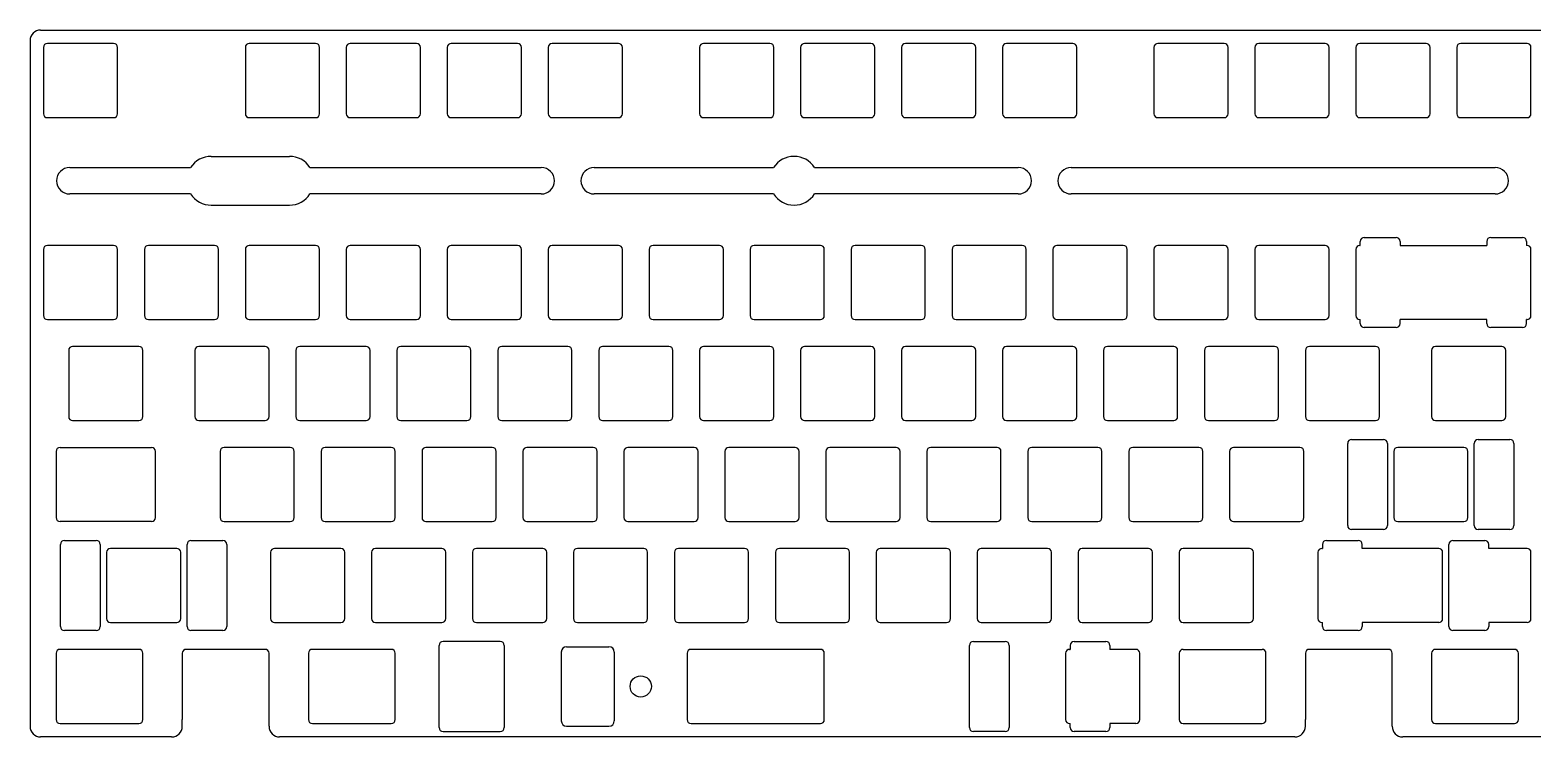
# Model space of a CAD drawing. Extents: x 0 to 438, y -133 to 0.
# Drawn here: x 0 to 283.6, y -133.4 to 0 of the extents above; entities that cross this region are included whole.
import ezdxf

# ---------------------------------------------------------------- set-up
doc = ezdxf.new("R2010")
doc.units = 0

msp = doc.modelspace()

# ---------------------------------------------------------------- linework, layer by layer
at = {"layer": 'ansi enter', "color": 0}
for points in [[(270.56875, -78.725), (258.06875, -78.725)], [(257.31875, -79.475), (257.31875, -91.975)], [(271.31875, -91.975), (271.31875, -79.475)], [(258.06875, -92.725), (270.56875, -92.725)]]:
    msp.add_lwpolyline(points, dxfattribs=at)
for centre, start, end in [((258.06875, -79.475), 90, -180), ((270.56875, -79.475), 0, 90), ((258.06875, -91.975), -180, -90), ((270.56875, -91.975), -90, 0)]:
    msp.add_arc(centre, 0.75, start, end, dxfattribs=at)
at = {"layer": 'ansi shift', "color": 0}
for points in [[(14.43125, -98.525), (14.43125, -111.025)], [(27.68125, -97.775), (15.18125, -97.775)], [(28.43125, -111.025), (28.43125, -98.525)], [(15.18125, -111.775), (27.68125, -111.775)]]:
    msp.add_lwpolyline(points, dxfattribs=at)
for centre, start, end in [((15.18125, -98.525), 90, -180), ((27.68125, -98.525), 0, 90), ((15.18125, -111.025), -180, -90), ((27.68125, -111.025), -90, 0)]:
    msp.add_arc(centre, 0.75, start, end, dxfattribs=at)
at = {"layer": 'ansi shift001', "color": 0}
for points in [[(243.78125, -97.775), (243.86825, -97.775)], [(243.86825, -97.025), (243.86825, -97.775)], [(251.36825, -97.775), (251.36825, -97.025)], [(265.80625, -97.775), (251.36825, -97.775)], [(266.55625, -111.025), (266.55625, -98.525)], [(275.24425, -97.775), (275.24425, -97.025)], [(282.475, -97.775), (275.24425, -97.775)], [(243.78125, -111.775), (243.86825, -111.775)], [(243.86825, -112.525), (243.86825, -111.775)], [(265.80625, -111.775), (251.36825, -111.775)], [(251.36825, -111.775), (251.36825, -112.525)], [(282.475, -111.775), (275.24425, -111.775)], [(275.24425, -111.775), (275.24425, -112.525)]]:
    msp.add_lwpolyline(points, dxfattribs=at)
for centre, start, end in [((265.80625, -98.525), 0, 90), ((265.80625, -111.025), -90, 0)]:
    msp.add_arc(centre, 0.75, start, end, dxfattribs=at)
at = {"layer": 'backspace', "color": 0}
for points in [[(250.925, -40.625), (251.012, -40.625)], [(251.012, -40.625), (251.012, -39.875)], [(258.512, -39.875), (258.512, -40.625)], [(258.512, -40.625), (274.888, -40.625)], [(274.888, -39.875), (274.888, -40.625)], [(282.388, -39.875), (282.388, -40.625)], [(282.475, -40.625), (282.388, -40.625)], [(250.925, -54.625), (251.012, -54.625)], [(251.012, -55.375), (251.012, -54.625)], [(274.888, -54.625), (258.512, -54.625)], [(258.512, -55.375), (258.512, -54.625)], [(274.888, -55.375), (274.888, -54.625)], [(282.475, -54.625), (282.388, -54.625)], [(282.388, -55.375), (282.388, -54.625)]]:
    msp.add_lwpolyline(points, dxfattribs=at)
at = {"layer": 'Group003', "color": 0}
for points in [[(15.775, -2.525), (3.275, -2.525)], [(2.525, -3.275), (2.525, -15.775)], [(16.525, -15.775), (16.525, -3.275)], [(3.275, -16.525), (15.775, -16.525)]]:
    msp.add_lwpolyline(points, dxfattribs=at)
for centre, start, end in [((3.275, -3.275), 90, -180), ((15.775, -3.275), 0, 90), ((3.275, -15.775), -180, -90), ((15.775, -15.775), -90, 0)]:
    msp.add_arc(centre, 0.75, start, end, dxfattribs=at)
at = {"layer": 'Group004', "color": 0}
for points in [[(53.875, -2.525), (41.375, -2.525)], [(40.625, -3.275), (40.625, -15.775)], [(54.625, -15.775), (54.625, -3.275)], [(41.375, -16.525), (53.875, -16.525)]]:
    msp.add_lwpolyline(points, dxfattribs=at)
for centre, start, end in [((41.375, -3.275), 90, -180), ((53.875, -3.275), 0, 90), ((41.375, -15.775), -180, -90), ((53.875, -15.775), -90, 0)]:
    msp.add_arc(centre, 0.75, start, end, dxfattribs=at)
at = {"layer": 'Group005', "color": 0}
for points in [[(72.925, -2.525), (60.425, -2.525)], [(59.675, -3.275), (59.675, -15.775)], [(73.675, -15.775), (73.675, -3.275)], [(60.425, -16.525), (72.925, -16.525)]]:
    msp.add_lwpolyline(points, dxfattribs=at)
for centre, start, end in [((60.425, -3.275), 90, -180), ((72.925, -3.275), 0, 90), ((60.425, -15.775), -180, -90), ((72.925, -15.775), -90, 0)]:
    msp.add_arc(centre, 0.75, start, end, dxfattribs=at)
at = {"layer": 'Group006', "color": 0}
for points in [[(91.975, -2.525), (79.475, -2.525)], [(78.725, -3.275), (78.725, -15.775)], [(92.725, -15.775), (92.725, -3.275)], [(79.475, -16.525), (91.975, -16.525)]]:
    msp.add_lwpolyline(points, dxfattribs=at)
for centre, start, end in [((79.475, -3.275), 90, -180), ((91.975, -3.275), 0, 90), ((79.475, -15.775), -180, -90), ((91.975, -15.775), -90, 0)]:
    msp.add_arc(centre, 0.75, start, end, dxfattribs=at)
at = {"layer": 'Group007', "color": 0}
for points in [[(111.025, -2.525), (98.525, -2.525)], [(97.775, -3.275), (97.775, -15.775)], [(111.775, -15.775), (111.775, -3.275)], [(98.525, -16.525), (111.025, -16.525)]]:
    msp.add_lwpolyline(points, dxfattribs=at)
for centre, start, end in [((98.525, -3.275), 90, -180), ((111.025, -3.275), 0, 90), ((98.525, -15.775), -180, -90), ((111.025, -15.775), -90, 0)]:
    msp.add_arc(centre, 0.75, start, end, dxfattribs=at)
at = {"layer": 'Group008', "color": 0}
for points in [[(139.6, -2.525), (127.1, -2.525)], [(126.35, -3.275), (126.35, -15.775)], [(140.35, -15.775), (140.35, -3.275)], [(127.1, -16.525), (139.6, -16.525)]]:
    msp.add_lwpolyline(points, dxfattribs=at)
for centre, start, end in [((127.1, -3.275), 90, -180), ((139.6, -3.275), 0, 90), ((127.1, -15.775), -180, -90), ((139.6, -15.775), -90, 0)]:
    msp.add_arc(centre, 0.75, start, end, dxfattribs=at)
at = {"layer": 'Group009', "color": 0}
for points in [[(158.65, -2.525), (146.15, -2.525)], [(145.4, -3.275), (145.4, -15.775)], [(159.4, -15.775), (159.4, -3.275)], [(146.15, -16.525), (158.65, -16.525)]]:
    msp.add_lwpolyline(points, dxfattribs=at)
for centre, start, end in [((146.15, -3.275), 90, -180), ((158.65, -3.275), 0, 90), ((146.15, -15.775), -180, -90), ((158.65, -15.775), -90, 0)]:
    msp.add_arc(centre, 0.75, start, end, dxfattribs=at)
at = {"layer": 'Group010', "color": 0}
for points in [[(177.7, -2.525), (165.2, -2.525)], [(164.45, -3.275), (164.45, -15.775)], [(178.45, -15.775), (178.45, -3.275)], [(165.2, -16.525), (177.7, -16.525)]]:
    msp.add_lwpolyline(points, dxfattribs=at)
for centre, start, end in [((165.2, -3.275), 90, -180), ((177.7, -3.275), 0, 90), ((165.2, -15.775), -180, -90), ((177.7, -15.775), -90, 0)]:
    msp.add_arc(centre, 0.75, start, end, dxfattribs=at)
at = {"layer": 'Group011', "color": 0}
for points in [[(196.75, -2.525), (184.25, -2.525)], [(183.5, -3.275), (183.5, -15.775)], [(197.5, -15.775), (197.5, -3.275)], [(184.25, -16.525), (196.75, -16.525)]]:
    msp.add_lwpolyline(points, dxfattribs=at)
for centre, start, end in [((184.25, -3.275), 90, -180), ((196.75, -3.275), 0, 90), ((184.25, -15.775), -180, -90), ((196.75, -15.775), -90, 0)]:
    msp.add_arc(centre, 0.75, start, end, dxfattribs=at)
at = {"layer": 'Group012', "color": 0}
for points in [[(225.325, -2.525), (212.825, -2.525)], [(212.075, -3.275), (212.075, -15.775)], [(226.075, -15.775), (226.075, -3.275)], [(212.825, -16.525), (225.325, -16.525)]]:
    msp.add_lwpolyline(points, dxfattribs=at)
for centre, start, end in [((212.825, -3.275), 90, -180), ((225.325, -3.275), 0, 90), ((212.825, -15.775), -180, -90), ((225.325, -15.775), -90, 0)]:
    msp.add_arc(centre, 0.75, start, end, dxfattribs=at)
at = {"layer": 'Group013', "color": 0}
for points in [[(244.375, -2.525), (231.875, -2.525)], [(231.125, -3.275), (231.125, -15.775)], [(245.125, -15.775), (245.125, -3.275)], [(231.875, -16.525), (244.375, -16.525)]]:
    msp.add_lwpolyline(points, dxfattribs=at)
for centre, start, end in [((231.875, -3.275), 90, -180), ((244.375, -3.275), 0, 90), ((231.875, -15.775), -180, -90), ((244.375, -15.775), -90, 0)]:
    msp.add_arc(centre, 0.75, start, end, dxfattribs=at)
at = {"layer": 'Group014', "color": 0}
for points in [[(263.425, -2.525), (250.925, -2.525)], [(250.175, -3.275), (250.175, -15.775)], [(264.175, -15.775), (264.175, -3.275)], [(250.925, -16.525), (263.425, -16.525)]]:
    msp.add_lwpolyline(points, dxfattribs=at)
for centre, start, end in [((250.925, -3.275), 90, -180), ((263.425, -3.275), 0, 90), ((250.925, -15.775), -180, -90), ((263.425, -15.775), -90, 0)]:
    msp.add_arc(centre, 0.75, start, end, dxfattribs=at)
at = {"layer": 'Group015', "color": 0}
for points in [[(282.475, -2.525), (269.975, -2.525)], [(269.225, -3.275), (269.225, -15.775)], [(283.225, -15.775), (283.225, -3.275)], [(269.975, -16.525), (282.475, -16.525)]]:
    msp.add_lwpolyline(points, dxfattribs=at)
for centre, start, end in [((269.975, -3.275), 90, -180), ((282.475, -3.275), 0, 90), ((269.975, -15.775), -180, -90), ((282.475, -15.775), -90, 0)]:
    msp.add_arc(centre, 0.75, start, end, dxfattribs=at)
at = {"layer": 'Group020', "color": 0}
for points in [[(2.525, -41.375), (2.525, -53.875)], [(15.775, -40.625), (3.275, -40.625)], [(16.525, -53.875), (16.525, -41.375)], [(3.275, -54.625), (15.775, -54.625)]]:
    msp.add_lwpolyline(points, dxfattribs=at)
for centre, start, end in [((3.275, -41.375), 90, -180), ((15.775, -41.375), 0, 90), ((3.275, -53.875), -180, -90), ((15.775, -53.875), -90, 0)]:
    msp.add_arc(centre, 0.75, start, end, dxfattribs=at)
at = {"layer": 'Group021', "color": 0}
for points in [[(21.575, -41.375), (21.575, -53.875)], [(34.825, -40.625), (22.325, -40.625)], [(35.575, -53.875), (35.575, -41.375)], [(22.325, -54.625), (34.825, -54.625)]]:
    msp.add_lwpolyline(points, dxfattribs=at)
for centre, start, end in [((22.325, -41.375), 90, -180), ((34.825, -41.375), 0, 90), ((22.325, -53.875), -180, -90), ((34.825, -53.875), -90, 0)]:
    msp.add_arc(centre, 0.75, start, end, dxfattribs=at)
at = {"layer": 'Group022', "color": 0}
for points in [[(40.625, -41.375), (40.625, -53.875)], [(53.875, -40.625), (41.375, -40.625)], [(54.625, -53.875), (54.625, -41.375)], [(41.375, -54.625), (53.875, -54.625)]]:
    msp.add_lwpolyline(points, dxfattribs=at)
for centre, start, end in [((41.375, -41.375), 90, -180), ((53.875, -41.375), 0, 90), ((41.375, -53.875), -180, -90), ((53.875, -53.875), -90, 0)]:
    msp.add_arc(centre, 0.75, start, end, dxfattribs=at)
at = {"layer": 'Group023', "color": 0}
for points in [[(59.675, -41.375), (59.675, -53.875)], [(72.925, -40.625), (60.425, -40.625)], [(73.675, -53.875), (73.675, -41.375)], [(60.425, -54.625), (72.925, -54.625)]]:
    msp.add_lwpolyline(points, dxfattribs=at)
for centre, start, end in [((60.425, -41.375), 90, -180), ((72.925, -41.375), 0, 90), ((60.425, -53.875), -180, -90), ((72.925, -53.875), -90, 0)]:
    msp.add_arc(centre, 0.75, start, end, dxfattribs=at)
at = {"layer": 'Group024', "color": 0}
for points in [[(78.725, -41.375), (78.725, -53.875)], [(91.975, -40.625), (79.475, -40.625)], [(92.725, -53.875), (92.725, -41.375)], [(79.475, -54.625), (91.975, -54.625)]]:
    msp.add_lwpolyline(points, dxfattribs=at)
for centre, start, end in [((79.475, -41.375), 90, -180), ((91.975, -41.375), 0, 90), ((79.475, -53.875), -180, -90), ((91.975, -53.875), -90, 0)]:
    msp.add_arc(centre, 0.75, start, end, dxfattribs=at)
at = {"layer": 'Group025', "color": 0}
for points in [[(97.775, -41.375), (97.775, -53.875)], [(111.025, -40.625), (98.525, -40.625)], [(111.775, -53.875), (111.775, -41.375)], [(98.525, -54.625), (111.025, -54.625)]]:
    msp.add_lwpolyline(points, dxfattribs=at)
for centre, start, end in [((98.525, -41.375), 90, -180), ((111.025, -41.375), 0, 90), ((98.525, -53.875), -180, -90), ((111.025, -53.875), -90, 0)]:
    msp.add_arc(centre, 0.75, start, end, dxfattribs=at)
at = {"layer": 'Group026', "color": 0}
for points in [[(116.825, -41.375), (116.825, -53.875)], [(130.075, -40.625), (117.575, -40.625)], [(130.825, -53.875), (130.825, -41.375)], [(117.575, -54.625), (130.075, -54.625)]]:
    msp.add_lwpolyline(points, dxfattribs=at)
for centre, start, end in [((117.575, -41.375), 90, -180), ((130.075, -41.375), 0, 90), ((117.575, -53.875), -180, -90), ((130.075, -53.875), -90, 0)]:
    msp.add_arc(centre, 0.75, start, end, dxfattribs=at)
at = {"layer": 'Group027', "color": 0}
for points in [[(135.875, -41.375), (135.875, -53.875)], [(149.125, -40.625), (136.625, -40.625)], [(149.875, -53.875), (149.875, -41.375)], [(136.625, -54.625), (149.125, -54.625)]]:
    msp.add_lwpolyline(points, dxfattribs=at)
for centre, start, end in [((136.625, -41.375), 90, -180), ((149.125, -41.375), 0, 90), ((136.625, -53.875), -180, -90), ((149.125, -53.875), -90, 0)]:
    msp.add_arc(centre, 0.75, start, end, dxfattribs=at)
at = {"layer": 'Group028', "color": 0}
for points in [[(154.925, -41.375), (154.925, -53.875)], [(168.175, -40.625), (155.675, -40.625)], [(168.925, -53.875), (168.925, -41.375)], [(155.675, -54.625), (168.175, -54.625)]]:
    msp.add_lwpolyline(points, dxfattribs=at)
for centre, start, end in [((155.675, -41.375), 90, -180), ((168.175, -41.375), 0, 90), ((155.675, -53.875), -180, -90), ((168.175, -53.875), -90, 0)]:
    msp.add_arc(centre, 0.75, start, end, dxfattribs=at)
at = {"layer": 'Group029', "color": 0}
for points in [[(173.975, -41.375), (173.975, -53.875)], [(187.225, -40.625), (174.725, -40.625)], [(187.975, -53.875), (187.975, -41.375)], [(174.725, -54.625), (187.225, -54.625)]]:
    msp.add_lwpolyline(points, dxfattribs=at)
for centre, start, end in [((174.725, -41.375), 90, -180), ((187.225, -41.375), 0, 90), ((174.725, -53.875), -180, -90), ((187.225, -53.875), -90, 0)]:
    msp.add_arc(centre, 0.75, start, end, dxfattribs=at)
at = {"layer": 'Group030', "color": 0}
for points in [[(193.025, -41.375), (193.025, -53.875)], [(206.275, -40.625), (193.775, -40.625)], [(207.025, -53.875), (207.025, -41.375)], [(193.775, -54.625), (206.275, -54.625)]]:
    msp.add_lwpolyline(points, dxfattribs=at)
for centre, start, end in [((193.775, -41.375), 90, -180), ((206.275, -41.375), 0, 90), ((193.775, -53.875), -180, -90), ((206.275, -53.875), -90, 0)]:
    msp.add_arc(centre, 0.75, start, end, dxfattribs=at)
at = {"layer": 'Group031', "color": 0}
for points in [[(212.075, -41.375), (212.075, -53.875)], [(225.325, -40.625), (212.825, -40.625)], [(226.075, -53.875), (226.075, -41.375)], [(212.825, -54.625), (225.325, -54.625)]]:
    msp.add_lwpolyline(points, dxfattribs=at)
for centre, start, end in [((212.825, -41.375), 90, -180), ((225.325, -41.375), 0, 90), ((212.825, -53.875), -180, -90), ((225.325, -53.875), -90, 0)]:
    msp.add_arc(centre, 0.75, start, end, dxfattribs=at)
at = {"layer": 'Group032', "color": 0}
for points in [[(231.125, -41.375), (231.125, -53.875)], [(244.375, -40.625), (231.875, -40.625)], [(245.125, -53.875), (245.125, -41.375)], [(231.875, -54.625), (244.375, -54.625)]]:
    msp.add_lwpolyline(points, dxfattribs=at)
for centre, start, end in [((231.875, -41.375), 90, -180), ((244.375, -41.375), 0, 90), ((231.875, -53.875), -180, -90), ((244.375, -53.875), -90, 0)]:
    msp.add_arc(centre, 0.75, start, end, dxfattribs=at)
at = {"layer": 'Group034', "color": 0}
for points in [[(251.762, -39.125), (257.762, -39.125)], [(257.762, -56.125), (251.762, -56.125)]]:
    msp.add_lwpolyline(points, dxfattribs=at)
for centre, start, end in [((251.762, -39.875), 90, -180), ((257.762, -39.875), 0, 90), ((251.762, -55.375), -180, -90), ((257.762, -55.375), -90, 0)]:
    msp.add_arc(centre, 0.75, start, end, dxfattribs=at)
at = {"layer": 'Group035', "color": 0}
for points in [[(275.638, -39.125), (281.638, -39.125)], [(281.638, -56.125), (275.638, -56.125)]]:
    msp.add_lwpolyline(points, dxfattribs=at)
for centre, start, end in [((275.638, -39.875), 90, -180), ((281.638, -39.875), 0, 90), ((275.638, -55.375), -180, -90), ((281.638, -55.375), -90, 0)]:
    msp.add_arc(centre, 0.75, start, end, dxfattribs=at)
at = {"layer": 'Group044', "color": 0}
for points in [[(7.2875, -60.425), (7.2875, -72.925)], [(20.5375, -59.675), (8.0375, -59.675)], [(21.2875, -72.925), (21.2875, -60.425)], [(8.0375, -73.675), (20.5375, -73.675)]]:
    msp.add_lwpolyline(points, dxfattribs=at)
for centre, start, end in [((8.0375, -60.425), 90, -180), ((20.5375, -60.425), 0, 90), ((8.0375, -72.925), -180, -90), ((20.5375, -72.925), -90, 0)]:
    msp.add_arc(centre, 0.75, start, end, dxfattribs=at)
at = {"layer": 'Group045', "color": 0}
for points in [[(31.1, -60.425), (31.1, -72.925)], [(44.35, -59.675), (31.85, -59.675)], [(45.1, -72.925), (45.1, -60.425)], [(31.85, -73.675), (44.35, -73.675)]]:
    msp.add_lwpolyline(points, dxfattribs=at)
for centre, start, end in [((31.85, -60.425), 90, -180), ((44.35, -60.425), 0, 90), ((31.85, -72.925), -180, -90), ((44.35, -72.925), -90, 0)]:
    msp.add_arc(centre, 0.75, start, end, dxfattribs=at)
at = {"layer": 'Group046', "color": 0}
for points in [[(50.15, -60.425), (50.15, -72.925)], [(63.4, -59.675), (50.9, -59.675)], [(64.15, -72.925), (64.15, -60.425)], [(50.9, -73.675), (63.4, -73.675)]]:
    msp.add_lwpolyline(points, dxfattribs=at)
for centre, start, end in [((50.9, -60.425), 90, -180), ((63.4, -60.425), 0, 90), ((50.9, -72.925), -180, -90), ((63.4, -72.925), -90, 0)]:
    msp.add_arc(centre, 0.75, start, end, dxfattribs=at)
at = {"layer": 'Group047', "color": 0}
for points in [[(69.2, -60.425), (69.2, -72.925)], [(82.45, -59.675), (69.95, -59.675)], [(83.2, -72.925), (83.2, -60.425)], [(69.95, -73.675), (82.45, -73.675)]]:
    msp.add_lwpolyline(points, dxfattribs=at)
for centre, start, end in [((69.95, -60.425), 90, -180), ((82.45, -60.425), 0, 90), ((69.95, -72.925), -180, -90), ((82.45, -72.925), -90, 0)]:
    msp.add_arc(centre, 0.75, start, end, dxfattribs=at)
at = {"layer": 'Group048', "color": 0}
for points in [[(88.25, -60.425), (88.25, -72.925)], [(101.5, -59.675), (89, -59.675)], [(102.25, -72.925), (102.25, -60.425)], [(89, -73.675), (101.5, -73.675)]]:
    msp.add_lwpolyline(points, dxfattribs=at)
for centre, start, end in [((89, -60.425), 90, -180), ((101.5, -60.425), 0, 90), ((89, -72.925), -180, -90), ((101.5, -72.925), -90, 0)]:
    msp.add_arc(centre, 0.75, start, end, dxfattribs=at)
at = {"layer": 'Group049', "color": 0}
for points in [[(107.3, -60.425), (107.3, -72.925)], [(120.55, -59.675), (108.05, -59.675)], [(121.3, -72.925), (121.3, -60.425)], [(108.05, -73.675), (120.55, -73.675)]]:
    msp.add_lwpolyline(points, dxfattribs=at)
for centre, start, end in [((108.05, -60.425), 90, -180), ((120.55, -60.425), 0, 90), ((108.05, -72.925), -180, -90), ((120.55, -72.925), -90, 0)]:
    msp.add_arc(centre, 0.75, start, end, dxfattribs=at)
at = {"layer": 'Group050', "color": 0}
for points in [[(126.35, -60.425), (126.35, -72.925)], [(139.6, -59.675), (127.1, -59.675)], [(140.35, -72.925), (140.35, -60.425)], [(127.1, -73.675), (139.6, -73.675)]]:
    msp.add_lwpolyline(points, dxfattribs=at)
for centre, start, end in [((127.1, -60.425), 90, -180), ((139.6, -60.425), 0, 90), ((127.1, -72.925), -180, -90), ((139.6, -72.925), -90, 0)]:
    msp.add_arc(centre, 0.75, start, end, dxfattribs=at)
at = {"layer": 'Group051', "color": 0}
for points in [[(145.4, -60.425), (145.4, -72.925)], [(158.65, -59.675), (146.15, -59.675)], [(159.4, -72.925), (159.4, -60.425)], [(146.15, -73.675), (158.65, -73.675)]]:
    msp.add_lwpolyline(points, dxfattribs=at)
for centre, start, end in [((146.15, -60.425), 90, -180), ((158.65, -60.425), 0, 90), ((146.15, -72.925), -180, -90), ((158.65, -72.925), -90, 0)]:
    msp.add_arc(centre, 0.75, start, end, dxfattribs=at)
at = {"layer": 'Group052', "color": 0}
for points in [[(164.45, -60.425), (164.45, -72.925)], [(177.7, -59.675), (165.2, -59.675)], [(178.45, -72.925), (178.45, -60.425)], [(165.2, -73.675), (177.7, -73.675)]]:
    msp.add_lwpolyline(points, dxfattribs=at)
for centre, start, end in [((165.2, -60.425), 90, -180), ((177.7, -60.425), 0, 90), ((165.2, -72.925), -180, -90), ((177.7, -72.925), -90, 0)]:
    msp.add_arc(centre, 0.75, start, end, dxfattribs=at)
at = {"layer": 'Group053', "color": 0}
for points in [[(183.5, -60.425), (183.5, -72.925)], [(196.75, -59.675), (184.25, -59.675)], [(197.5, -72.925), (197.5, -60.425)], [(184.25, -73.675), (196.75, -73.675)]]:
    msp.add_lwpolyline(points, dxfattribs=at)
for centre, start, end in [((184.25, -60.425), 90, -180), ((196.75, -60.425), 0, 90), ((184.25, -72.925), -180, -90), ((196.75, -72.925), -90, 0)]:
    msp.add_arc(centre, 0.75, start, end, dxfattribs=at)
at = {"layer": 'Group054', "color": 0}
for points in [[(202.55, -60.425), (202.55, -72.925)], [(215.8, -59.675), (203.3, -59.675)], [(216.55, -72.925), (216.55, -60.425)], [(203.3, -73.675), (215.8, -73.675)]]:
    msp.add_lwpolyline(points, dxfattribs=at)
for centre, start, end in [((203.3, -60.425), 90, -180), ((215.8, -60.425), 0, 90), ((203.3, -72.925), -180, -90), ((215.8, -72.925), -90, 0)]:
    msp.add_arc(centre, 0.75, start, end, dxfattribs=at)
at = {"layer": 'Group055', "color": 0}
for points in [[(221.6, -60.425), (221.6, -72.925)], [(234.85, -59.675), (222.35, -59.675)], [(235.6, -72.925), (235.6, -60.425)], [(222.35, -73.675), (234.85, -73.675)]]:
    msp.add_lwpolyline(points, dxfattribs=at)
for centre, start, end in [((222.35, -60.425), 90, -180), ((234.85, -60.425), 0, 90), ((222.35, -72.925), -180, -90), ((234.85, -72.925), -90, 0)]:
    msp.add_arc(centre, 0.75, start, end, dxfattribs=at)
at = {"layer": 'Group056', "color": 0}
for points in [[(240.65, -60.425), (240.65, -72.925)], [(253.9, -59.675), (241.4, -59.675)], [(254.65, -72.925), (254.65, -60.425)], [(241.4, -73.675), (253.9, -73.675)]]:
    msp.add_lwpolyline(points, dxfattribs=at)
for centre, start, end in [((241.4, -60.425), 90, -180), ((253.9, -60.425), 0, 90), ((241.4, -72.925), -180, -90), ((253.9, -72.925), -90, 0)]:
    msp.add_arc(centre, 0.75, start, end, dxfattribs=at)
at = {"layer": 'Group057', "color": 0}
for points in [[(264.4625, -60.425), (264.4625, -72.925)], [(277.7125, -59.675), (265.2125, -59.675)], [(278.4625, -72.925), (278.4625, -60.425)], [(265.2125, -73.675), (277.7125, -73.675)]]:
    msp.add_lwpolyline(points, dxfattribs=at)
for centre, start, end in [((265.2125, -60.425), 90, -180), ((277.7125, -60.425), 0, 90), ((265.2125, -72.925), -180, -90), ((277.7125, -72.925), -90, 0)]:
    msp.add_arc(centre, 0.75, start, end, dxfattribs=at)
at = {"layer": 'Group066', "color": 0}
for points in [[(5.65625, -78.725), (22.91875, -78.725)], [(4.90625, -79.475), (4.90625, -91.975)], [(23.66875, -91.975), (23.66875, -79.475)], [(22.91875, -92.725), (5.65625, -92.725)]]:
    msp.add_lwpolyline(points, dxfattribs=at)
for centre, start, end in [((5.65625, -79.475), 90, -180), ((22.91875, -79.475), 0, 90), ((5.65625, -91.975), -180, -90), ((22.91875, -91.975), -90, 0)]:
    msp.add_arc(centre, 0.75, start, end, dxfattribs=at)
at = {"layer": 'Group067', "color": 0}
for points in [[(49.1125, -78.725), (36.6125, -78.725)], [(35.8625, -79.475), (35.8625, -91.975)], [(49.8625, -91.975), (49.8625, -79.475)], [(36.6125, -92.725), (49.1125, -92.725)]]:
    msp.add_lwpolyline(points, dxfattribs=at)
for centre, start, end in [((36.6125, -79.475), 90, -180), ((49.1125, -79.475), 0, 90), ((36.6125, -91.975), -180, -90), ((49.1125, -91.975), -90, 0)]:
    msp.add_arc(centre, 0.75, start, end, dxfattribs=at)
at = {"layer": 'Group068', "color": 0}
for points in [[(68.1625, -78.725), (55.6625, -78.725)], [(54.9125, -79.475), (54.9125, -91.975)], [(68.9125, -91.975), (68.9125, -79.475)], [(55.6625, -92.725), (68.1625, -92.725)]]:
    msp.add_lwpolyline(points, dxfattribs=at)
for centre, start, end in [((55.6625, -79.475), 90, -180), ((68.1625, -79.475), 0, 90), ((55.6625, -91.975), -180, -90), ((68.1625, -91.975), -90, 0)]:
    msp.add_arc(centre, 0.75, start, end, dxfattribs=at)
at = {"layer": 'Group069', "color": 0}
for points in [[(87.2125, -78.725), (74.7125, -78.725)], [(73.9625, -79.475), (73.9625, -91.975)], [(87.9625, -91.975), (87.9625, -79.475)], [(74.7125, -92.725), (87.2125, -92.725)]]:
    msp.add_lwpolyline(points, dxfattribs=at)
for centre, start, end in [((74.7125, -79.475), 90, -180), ((87.2125, -79.475), 0, 90), ((74.7125, -91.975), -180, -90), ((87.2125, -91.975), -90, 0)]:
    msp.add_arc(centre, 0.75, start, end, dxfattribs=at)
at = {"layer": 'Group070', "color": 0}
for points in [[(106.2625, -78.725), (93.7625, -78.725)], [(93.0125, -79.475), (93.0125, -91.975)], [(107.0125, -91.975), (107.0125, -79.475)], [(93.7625, -92.725), (106.2625, -92.725)]]:
    msp.add_lwpolyline(points, dxfattribs=at)
for centre, start, end in [((93.7625, -79.475), 90, -180), ((106.2625, -79.475), 0, 90), ((93.7625, -91.975), -180, -90), ((106.2625, -91.975), -90, 0)]:
    msp.add_arc(centre, 0.75, start, end, dxfattribs=at)
at = {"layer": 'Group071', "color": 0}
for points in [[(125.3125, -78.725), (112.8125, -78.725)], [(112.0625, -79.475), (112.0625, -91.975)], [(126.0625, -91.975), (126.0625, -79.475)], [(112.8125, -92.725), (125.3125, -92.725)]]:
    msp.add_lwpolyline(points, dxfattribs=at)
for centre, start, end in [((112.8125, -79.475), 90, -180), ((125.3125, -79.475), 0, 90), ((112.8125, -91.975), -180, -90), ((125.3125, -91.975), -90, 0)]:
    msp.add_arc(centre, 0.75, start, end, dxfattribs=at)
at = {"layer": 'Group072', "color": 0}
for points in [[(144.3625, -78.725), (131.8625, -78.725)], [(131.1125, -79.475), (131.1125, -91.975)], [(145.1125, -91.975), (145.1125, -79.475)], [(131.8625, -92.725), (144.3625, -92.725)]]:
    msp.add_lwpolyline(points, dxfattribs=at)
for centre, start, end in [((131.8625, -79.475), 90, -180), ((144.3625, -79.475), 0, 90), ((131.8625, -91.975), -180, -90), ((144.3625, -91.975), -90, 0)]:
    msp.add_arc(centre, 0.75, start, end, dxfattribs=at)
at = {"layer": 'Group073', "color": 0}
for points in [[(163.4125, -78.725), (150.9125, -78.725)], [(150.1625, -79.475), (150.1625, -91.975)], [(164.1625, -91.975), (164.1625, -79.475)], [(150.9125, -92.725), (163.4125, -92.725)]]:
    msp.add_lwpolyline(points, dxfattribs=at)
for centre, start, end in [((150.9125, -79.475), 90, -180), ((163.4125, -79.475), 0, 90), ((150.9125, -91.975), -180, -90), ((163.4125, -91.975), -90, 0)]:
    msp.add_arc(centre, 0.75, start, end, dxfattribs=at)
at = {"layer": 'Group074', "color": 0}
for points in [[(182.4625, -78.725), (169.9625, -78.725)], [(169.2125, -79.475), (169.2125, -91.975)], [(183.2125, -91.975), (183.2125, -79.475)], [(169.9625, -92.725), (182.4625, -92.725)]]:
    msp.add_lwpolyline(points, dxfattribs=at)
for centre, start, end in [((169.9625, -79.475), 90, -180), ((182.4625, -79.475), 0, 90), ((169.9625, -91.975), -180, -90), ((182.4625, -91.975), -90, 0)]:
    msp.add_arc(centre, 0.75, start, end, dxfattribs=at)
at = {"layer": 'Group075', "color": 0}
for points in [[(201.5125, -78.725), (189.0125, -78.725)], [(188.2625, -79.475), (188.2625, -91.975)], [(202.2625, -91.975), (202.2625, -79.475)], [(189.0125, -92.725), (201.5125, -92.725)]]:
    msp.add_lwpolyline(points, dxfattribs=at)
for centre, start, end in [((189.0125, -79.475), 90, -180), ((201.5125, -79.475), 0, 90), ((189.0125, -91.975), -180, -90), ((201.5125, -91.975), -90, 0)]:
    msp.add_arc(centre, 0.75, start, end, dxfattribs=at)
at = {"layer": 'Group076', "color": 0}
for points in [[(220.5625, -78.725), (208.0625, -78.725)], [(207.3125, -79.475), (207.3125, -91.975)], [(221.3125, -91.975), (221.3125, -79.475)], [(208.0625, -92.725), (220.5625, -92.725)]]:
    msp.add_lwpolyline(points, dxfattribs=at)
for centre, start, end in [((208.0625, -79.475), 90, -180), ((220.5625, -79.475), 0, 90), ((208.0625, -91.975), -180, -90), ((220.5625, -91.975), -90, 0)]:
    msp.add_arc(centre, 0.75, start, end, dxfattribs=at)
at = {"layer": 'Group077', "color": 0}
for points in [[(239.6125, -78.725), (227.1125, -78.725)], [(226.3625, -79.475), (226.3625, -91.975)], [(240.3625, -91.975), (240.3625, -79.475)], [(227.1125, -92.725), (239.6125, -92.725)]]:
    msp.add_lwpolyline(points, dxfattribs=at)
for centre, start, end in [((227.1125, -79.475), 90, -180), ((239.6125, -79.475), 0, 90), ((227.1125, -91.975), -180, -90), ((239.6125, -91.975), -90, 0)]:
    msp.add_arc(centre, 0.75, start, end, dxfattribs=at)
at = {"layer": 'Group079', "color": 0}
for points in [[(248.63075, -93.475), (248.63075, -77.975)], [(249.38075, -77.225), (255.38075, -77.225)], [(256.13075, -77.975), (256.13075, -93.475)], [(255.38075, -94.225), (249.38075, -94.225)]]:
    msp.add_lwpolyline(points, dxfattribs=at)
for centre, start, end in [((249.38075, -77.975), 90, -180), ((255.38075, -77.975), 0, 90), ((249.38075, -93.475), -180, -90), ((255.38075, -93.475), -90, 0)]:
    msp.add_arc(centre, 0.75, start, end, dxfattribs=at)
at = {"layer": 'Group080', "color": 0}
for points in [[(272.50675, -93.475), (272.50675, -77.975)], [(273.25675, -77.225), (279.25675, -77.225)], [(280.00675, -77.975), (280.00675, -93.475)], [(279.25675, -94.225), (273.25675, -94.225)]]:
    msp.add_lwpolyline(points, dxfattribs=at)
for centre, start, end in [((273.25675, -77.975), 90, -180), ((279.25675, -77.975), 0, 90), ((273.25675, -93.475), -180, -90), ((279.25675, -93.475), -90, 0)]:
    msp.add_arc(centre, 0.75, start, end, dxfattribs=at)
at = {"layer": 'Group087', "color": 0}
for points in [[(6.49325, -96.275), (12.49325, -96.275)], [(5.74325, -112.525), (5.74325, -97.025)], [(13.24325, -97.025), (13.24325, -112.525)], [(12.49325, -113.275), (6.49325, -113.275)]]:
    msp.add_lwpolyline(points, dxfattribs=at)
for centre, start, end in [((6.49325, -97.025), 90, -180), ((12.49325, -97.025), 0, 90), ((6.49325, -112.525), -180, -90), ((12.49325, -112.525), -90, 0)]:
    msp.add_arc(centre, 0.75, start, end, dxfattribs=at)
at = {"layer": 'Group088', "color": 0}
for points in [[(30.36925, -96.275), (36.36925, -96.275)], [(29.61925, -112.525), (29.61925, -97.025)], [(37.11925, -97.025), (37.11925, -112.525)], [(36.36925, -113.275), (30.36925, -113.275)]]:
    msp.add_lwpolyline(points, dxfattribs=at)
for centre, start, end in [((30.36925, -97.025), 90, -180), ((36.36925, -97.025), 0, 90), ((30.36925, -112.525), -180, -90), ((36.36925, -112.525), -90, 0)]:
    msp.add_arc(centre, 0.75, start, end, dxfattribs=at)
at = {"layer": 'Group089', "color": 0}
for points in [[(45.3875, -98.525), (45.3875, -111.025)], [(58.6375, -97.775), (46.1375, -97.775)], [(59.3875, -111.025), (59.3875, -98.525)], [(46.1375, -111.775), (58.6375, -111.775)]]:
    msp.add_lwpolyline(points, dxfattribs=at)
for centre, start, end in [((46.1375, -98.525), 90, -180), ((58.6375, -98.525), 0, 90), ((46.1375, -111.025), -180, -90), ((58.6375, -111.025), -90, 0)]:
    msp.add_arc(centre, 0.75, start, end, dxfattribs=at)
at = {"layer": 'Group090', "color": 0}
for points in [[(64.4375, -98.525), (64.4375, -111.025)], [(77.6875, -97.775), (65.1875, -97.775)], [(78.4375, -111.025), (78.4375, -98.525)], [(65.1875, -111.775), (77.6875, -111.775)]]:
    msp.add_lwpolyline(points, dxfattribs=at)
for centre, start, end in [((65.1875, -98.525), 90, -180), ((77.6875, -98.525), 0, 90), ((65.1875, -111.025), -180, -90), ((77.6875, -111.025), -90, 0)]:
    msp.add_arc(centre, 0.75, start, end, dxfattribs=at)
at = {"layer": 'Group091', "color": 0}
for points in [[(83.4875, -98.525), (83.4875, -111.025)], [(96.7375, -97.775), (84.2375, -97.775)], [(97.4875, -111.025), (97.4875, -98.525)], [(84.2375, -111.775), (96.7375, -111.775)]]:
    msp.add_lwpolyline(points, dxfattribs=at)
for centre, start, end in [((84.2375, -98.525), 90, -180), ((96.7375, -98.525), 0, 90), ((84.2375, -111.025), -180, -90), ((96.7375, -111.025), -90, 0)]:
    msp.add_arc(centre, 0.75, start, end, dxfattribs=at)
at = {"layer": 'Group092', "color": 0}
for points in [[(102.5375, -98.525), (102.5375, -111.025)], [(115.7875, -97.775), (103.2875, -97.775)], [(116.5375, -111.025), (116.5375, -98.525)], [(103.2875, -111.775), (115.7875, -111.775)]]:
    msp.add_lwpolyline(points, dxfattribs=at)
for centre, start, end in [((103.2875, -98.525), 90, -180), ((115.7875, -98.525), 0, 90), ((103.2875, -111.025), -180, -90), ((115.7875, -111.025), -90, 0)]:
    msp.add_arc(centre, 0.75, start, end, dxfattribs=at)
at = {"layer": 'Group093', "color": 0}
for points in [[(121.5875, -98.525), (121.5875, -111.025)], [(134.8375, -97.775), (122.3375, -97.775)], [(135.5875, -111.025), (135.5875, -98.525)], [(122.3375, -111.775), (134.8375, -111.775)]]:
    msp.add_lwpolyline(points, dxfattribs=at)
for centre, start, end in [((122.3375, -98.525), 90, -180), ((134.8375, -98.525), 0, 90), ((122.3375, -111.025), -180, -90), ((134.8375, -111.025), -90, 0)]:
    msp.add_arc(centre, 0.75, start, end, dxfattribs=at)
at = {"layer": 'Group094', "color": 0}
for points in [[(140.6375, -98.525), (140.6375, -111.025)], [(153.8875, -97.775), (141.3875, -97.775)], [(154.6375, -111.025), (154.6375, -98.525)], [(141.3875, -111.775), (153.8875, -111.775)]]:
    msp.add_lwpolyline(points, dxfattribs=at)
for centre, start, end in [((141.3875, -98.525), 90, -180), ((153.8875, -98.525), 0, 90), ((141.3875, -111.025), -180, -90), ((153.8875, -111.025), -90, 0)]:
    msp.add_arc(centre, 0.75, start, end, dxfattribs=at)
at = {"layer": 'Group095', "color": 0}
for points in [[(159.6875, -98.525), (159.6875, -111.025)], [(172.9375, -97.775), (160.4375, -97.775)], [(173.6875, -111.025), (173.6875, -98.525)], [(160.4375, -111.775), (172.9375, -111.775)]]:
    msp.add_lwpolyline(points, dxfattribs=at)
for centre, start, end in [((160.4375, -98.525), 90, -180), ((172.9375, -98.525), 0, 90), ((160.4375, -111.025), -180, -90), ((172.9375, -111.025), -90, 0)]:
    msp.add_arc(centre, 0.75, start, end, dxfattribs=at)
at = {"layer": 'Group096', "color": 0}
for points in [[(178.7375, -98.525), (178.7375, -111.025)], [(191.9875, -97.775), (179.4875, -97.775)], [(192.7375, -111.025), (192.7375, -98.525)], [(179.4875, -111.775), (191.9875, -111.775)]]:
    msp.add_lwpolyline(points, dxfattribs=at)
for centre, start, end in [((179.4875, -98.525), 90, -180), ((191.9875, -98.525), 0, 90), ((179.4875, -111.025), -180, -90), ((191.9875, -111.025), -90, 0)]:
    msp.add_arc(centre, 0.75, start, end, dxfattribs=at)
at = {"layer": 'Group097', "color": 0}
for points in [[(197.7875, -98.525), (197.7875, -111.025)], [(211.0375, -97.775), (198.5375, -97.775)], [(211.7875, -111.025), (211.7875, -98.525)], [(198.5375, -111.775), (211.0375, -111.775)]]:
    msp.add_lwpolyline(points, dxfattribs=at)
for centre, start, end in [((198.5375, -98.525), 90, -180), ((211.0375, -98.525), 0, 90), ((198.5375, -111.025), -180, -90), ((211.0375, -111.025), -90, 0)]:
    msp.add_arc(centre, 0.75, start, end, dxfattribs=at)
at = {"layer": 'Group098', "color": 0}
for points in [[(216.8375, -98.525), (216.8375, -111.025)], [(230.0875, -97.775), (217.5875, -97.775)], [(230.8375, -111.025), (230.8375, -98.525)], [(217.5875, -111.775), (230.0875, -111.775)]]:
    msp.add_lwpolyline(points, dxfattribs=at)
for centre, start, end in [((217.5875, -98.525), 90, -180), ((230.0875, -98.525), 0, 90), ((217.5875, -111.025), -180, -90), ((230.0875, -111.025), -90, 0)]:
    msp.add_arc(centre, 0.75, start, end, dxfattribs=at)
at = {"layer": 'Group100', "color": 0}
for points in [[(268.49425, -96.275), (274.49425, -96.275)], [(267.74425, -112.525), (267.74425, -97.025)], [(274.49425, -113.275), (268.49425, -113.275)]]:
    msp.add_lwpolyline(points, dxfattribs=at)
for centre, start, end in [((268.49425, -97.025), 90, -180), ((274.49425, -97.025), 0, 90), ((268.49425, -112.525), -180, -90), ((274.49425, -112.525), -90, 0)]:
    msp.add_arc(centre, 0.75, start, end, dxfattribs=at)
at = {"layer": 'Group101', "color": 0}
for points in [[(244.61825, -96.275), (250.61825, -96.275)], [(250.61825, -113.275), (244.61825, -113.275)]]:
    msp.add_lwpolyline(points, dxfattribs=at)
for centre, start, end in [((244.61825, -97.025), 90, -180), ((250.61825, -97.025), 0, 90), ((244.61825, -112.525), -180, -90), ((250.61825, -112.525), -90, 0)]:
    msp.add_arc(centre, 0.75, start, end, dxfattribs=at)
at = {"layer": 'Group108', "color": 0}
for points in [[(4.90625, -117.575), (4.90625, -130.075)], [(20.5375, -116.825), (5.65625, -116.825)], [(21.2875, -130.075), (21.2875, -117.575)], [(5.65625, -130.825), (20.5375, -130.825)]]:
    msp.add_lwpolyline(points, dxfattribs=at)
for centre, start, end in [((5.65625, -117.575), 90, -180), ((20.5375, -117.575), 0, 90), ((5.65625, -130.075), -180, -90), ((20.5375, -130.075), -90, 0)]:
    msp.add_arc(centre, 0.75, start, end, dxfattribs=at)
at = {"layer": 'Group109', "color": 0}
for points in [[(28.71875, -117.575), (28.71875, -130.075)], [(45.1, -130.075), (45.1, -117.575)]]:
    msp.add_lwpolyline(points, dxfattribs=at)
for centre, start, end in [((29.46875, -117.575), 90, -180), ((44.35, -117.575), 0, 90)]:
    msp.add_arc(centre, 0.75, start, end, dxfattribs=at)
at = {"layer": 'Group110', "color": 0}
for points in [[(52.53125, -117.575), (52.53125, -130.075)], [(68.1625, -116.825), (53.28125, -116.825)], [(68.9125, -130.075), (68.9125, -117.575)], [(53.28125, -130.825), (68.1625, -130.825)]]:
    msp.add_lwpolyline(points, dxfattribs=at)
for centre, start, end in [((53.28125, -117.575), 90, -180), ((68.1625, -117.575), 0, 90), ((53.28125, -130.075), -180, -90), ((68.1625, -130.075), -90, 0)]:
    msp.add_arc(centre, 0.75, start, end, dxfattribs=at)
at = {"layer": 'Group111', "color": 0}
for points in [[(88.725, -115.325), (77.93075, -115.325)], [(196.275, -116.075), (196.275, -116.825)], [(203.775, -116.075), (203.775, -116.825)], [(123.96875, -117.575), (123.96875, -130.075)], [(149.125, -116.825), (124.71875, -116.825)], [(149.875, -130.075), (149.875, -117.575)], [(195.40625, -117.575), (195.40625, -130.075)], [(196.15625, -116.825), (196.275, -116.825)], [(208.65625, -116.825), (203.775, -116.825)], [(209.40625, -130.075), (209.40625, -117.575)], [(77.93075, -132.325), (88.725, -132.325)], [(124.71875, -130.825), (149.125, -130.825)], [(196.15625, -130.825), (196.275, -130.825)], [(196.275, -131.575), (196.275, -130.825)], [(208.65625, -130.825), (203.775, -130.825)], [(203.775, -130.825), (203.775, -131.575)]]:
    msp.add_lwpolyline(points, dxfattribs=at)
for centre, start, end in [((124.71875, -117.575), 90, -180), ((149.125, -117.575), 0, 90), ((196.15625, -117.575), 90, -180), ((208.65625, -117.575), 0, 90), ((124.71875, -130.075), -180, -90), ((149.125, -130.075), -90, 0), ((196.15625, -130.075), -180, -90), ((208.65625, -130.075), -90, 0)]:
    msp.add_arc(centre, 0.75, start, end, dxfattribs=at)
at = {"layer": 'Group112', "color": 0}
for points in [[(177.25675, -131.575), (177.25675, -116.075)], [(178.00675, -115.325), (184.00675, -115.325)], [(184.75675, -116.075), (184.75675, -131.575)], [(184.00675, -132.325), (178.00675, -132.325)]]:
    msp.add_lwpolyline(points, dxfattribs=at)
for centre, start, end in [((178.00675, -116.075), 90, -180), ((184.00675, -116.075), 0, 90), ((178.00675, -131.575), -180, -90), ((184.00675, -131.575), -90, 0)]:
    msp.add_arc(centre, 0.75, start, end, dxfattribs=at)
at = {"layer": 'Group113', "color": 0}
msp.add_lwpolyline([(77.18075, -131.575), (77.18075, -116.075)], dxfattribs=at)
for centre, start, end in [((77.93075, -116.075), 90, -180), ((77.93075, -131.575), -180, -90)]:
    msp.add_arc(centre, 0.75, start, end, dxfattribs=at)
at = {"layer": 'Group115', "color": 0}
for points in [[(216.8375, -117.575), (216.8375, -130.075)], [(217.5875, -116.825), (232.46875, -116.825)], [(233.21875, -130.075), (233.21875, -117.575)], [(217.5875, -130.825), (232.46875, -130.825)]]:
    msp.add_lwpolyline(points, dxfattribs=at)
for centre, start, end in [((217.5875, -117.575), 90, -180), ((232.46875, -117.575), 0, 90), ((217.5875, -130.075), -180, -90), ((232.46875, -130.075), -90, 0)]:
    msp.add_arc(centre, 0.75, start, end, dxfattribs=at)
at = {"layer": 'Group116', "color": 0}
for points in [[(240.65, -117.575), (240.65, -130.075)], [(257.03125, -130.075), (257.03125, -117.575)]]:
    msp.add_lwpolyline(points, dxfattribs=at)
for centre, start, end in [((241.4, -117.575), 90, -180), ((256.28125, -117.575), 0, 90)]:
    msp.add_arc(centre, 0.75, start, end, dxfattribs=at)
at = {"layer": 'Group117', "color": 0}
for points in [[(264.4625, -117.575), (264.4625, -130.075)], [(280.09375, -116.825), (265.2125, -116.825)], [(280.84375, -130.075), (280.84375, -117.575)], [(265.2125, -130.825), (280.09375, -130.825)]]:
    msp.add_lwpolyline(points, dxfattribs=at)
for centre, start, end in [((265.2125, -117.575), 90, -180), ((280.09375, -117.575), 0, 90), ((265.2125, -130.075), -180, -90), ((280.09375, -130.075), -90, 0)]:
    msp.add_arc(centre, 0.75, start, end, dxfattribs=at)
at = {"layer": 'Group138', "color": 0}
for points in [[(197.025, -115.325), (203.025, -115.325)], [(203.025, -132.325), (197.025, -132.325)]]:
    msp.add_lwpolyline(points, dxfattribs=at)
for centre, start, end in [((197.025, -116.075), 90, -180), ((203.025, -116.075), 0, 90), ((197.025, -131.575), -180, -90), ((203.025, -131.575), -90, 0)]:
    msp.add_arc(centre, 0.75, start, end, dxfattribs=at)
at = {"layer": 'Group139', "color": 0}
msp.add_lwpolyline([(89.475, -116.075), (89.475, -131.575)], dxfattribs=at)
for centre, start, end in [((88.725, -116.075), 0, 90), ((88.725, -131.575), -90, 0)]:
    msp.add_arc(centre, 0.75, start, end, dxfattribs=at)
at = {"layer": 'Group152', "color": 0}
msp.add_lwpolyline([(250.175, -41.375), (250.175, -53.875)], dxfattribs=at)
for centre, start, end in [((250.925, -41.375), 90, -180), ((250.925, -53.875), -180, -90)]:
    msp.add_arc(centre, 0.75, start, end, dxfattribs=at)
at = {"layer": 'Group153', "color": 0}
msp.add_lwpolyline([(283.225, -53.875), (283.225, -41.375)], dxfattribs=at)
for centre, start, end in [((282.475, -41.375), 0, 90), ((282.475, -53.875), -90, 0)]:
    msp.add_arc(centre, 0.75, start, end, dxfattribs=at)
at = {"layer": 'Group154', "color": 0}
msp.add_lwpolyline([(243.03125, -98.525), (243.03125, -111.025)], dxfattribs=at)
for centre, start, end in [((243.78125, -98.525), 90, -180), ((243.78125, -111.025), -180, -90)]:
    msp.add_arc(centre, 0.75, start, end, dxfattribs=at)
at = {"layer": 'Group155', "color": 0}
msp.add_lwpolyline([(283.225, -111.025), (283.225, -98.525)], dxfattribs=at)
for centre, start, end in [((282.475, -98.525), 0, 90), ((282.475, -111.025), -90, 0)]:
    msp.add_arc(centre, 0.75, start, end, dxfattribs=at)
at = {"layer": 'Plate border', "color": 0}
for points in [[(0, -2), (0, -131.35)], [(2, 0), (350.425, 0)], [(34.1625, -23.825), (48.9625, -23.825)], [(7.495, -25.925), (30.30115, -25.925)], [(52.82385, -25.925), (96.4585, -25.925)], [(106.4585, -25.925), (140.30115, -25.925)], [(148.02385, -25.925), (186.4585, -25.925)], [(196.4585, -25.925), (276.4585, -25.925)], [(30.30115, -30.925), (7.495, -30.925)], [(96.4585, -30.925), (52.82385, -30.925)], [(140.30115, -30.925), (106.4585, -30.925)], [(186.4585, -30.925), (148.02385, -30.925)], [(276.4585, -30.925), (196.4585, -30.925)], [(34.1625, -33.025), (48.9625, -33.025)], [(44.35, -116.825), (29.46875, -116.825)], [(100.2375, -117.33), (100.2375, -130.33)], [(101.2375, -116.33), (109.2375, -116.33)], [(110.2375, -117.33), (110.2375, -130.33)], [(256.28125, -116.825), (241.4, -116.825)], [(28.71875, -131.35), (28.71875, -130.075)], [(45.1, -131.35), (45.1, -130.075)], [(240.65, -131.35), (240.65, -130.075)], [(257.03125, -131.35), (257.03125, -130.075)], [(101.2375, -131.33), (109.2375, -131.33)], [(26.71875, -133.35), (2, -133.35)], [(238.65, -133.35), (47.1, -133.35)], [(436.15, -133.35), (259.03125, -133.35)]]:
    msp.add_lwpolyline(points, dxfattribs=at)
msp.add_circle((115.2375, -123.82594), 2, dxfattribs=at)
for centre, radius, start, end in [((2, -2), 2, 90, -180), ((34.1625, -28.425), 4.6, 90, 147.0792655), ((48.9625, -28.425), 4.6, 32.9207345, 90), ((144.1625, -28.425), 4.6, 32.9207345, 147.0792655), ((7.495, -28.425), 2.5, 90, -90), ((96.4585, -28.425), 2.5, -90, 90), ((106.4585, -28.425), 2.5, 90, -90), ((186.4585, -28.425), 2.5, -90, 90), ((196.4585, -28.425), 2.5, 90, -90), ((276.4585, -28.425), 2.5, -90, 90), ((34.1625, -28.425), 4.6, -147.0792655, -90), ((48.9625, -28.425), 4.6, -90, -32.9207345), ((144.1625, -28.425), 4.6, -147.0792655, -32.9207345), ((101.2375, -117.33), 1, 90, -180), ((109.2375, -117.33), 1, 0, 90), ((101.2375, -130.33), 1, -180, -90), ((109.2375, -130.33), 1, -90, 0), ((2, -131.35), 2, -180, -90), ((26.71875, -131.35), 2, -90, 0), ((47.1, -131.35), 2, -180, -90), ((238.65, -131.35), 2, -90, 0), ((259.03125, -131.35), 2, -180, -90)]:
    msp.add_arc(centre, radius, start, end, dxfattribs=at)

doc.saveas('drawing.dxf')
